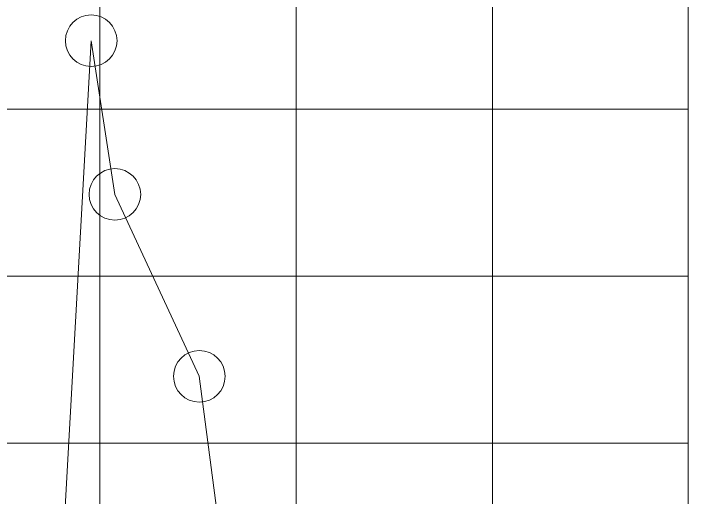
# Model space of a CAD drawing. Header units: inches. Extents: x -211412 to -11687, y -5 to 7052.
# Drawn here: x -210073.21 to -210043.11, y 6801.86 to 6823.46 of the extents above; entities that cross this region are included whole.
import ezdxf

# ---------------------------------------------------------------- set-up
doc = ezdxf.new("R2010")
doc.units = ezdxf.units.IN
doc.header["$MEASUREMENT"] = 0
doc.layers.get('0').update_dxf_attribs({"lineweight": 0})

msp = doc.modelspace()

# ---------------------------------------------------------------- linework, layer by layer
at = {"color": 7}
for p, q in [((-210069.359, 6845.162), (-210069.359, 6672.545)), ((-210060.606, 6845.162), (-210060.606, 6672.545)), ((-210051.854, 6845.162), (-210051.854, 6672.545)), ((-210043.131, 6826.649), (-210043.131, 6724.325)), ((-210311.805, 6804.28), (-210043.11, 6804.28))]:
    msp.add_line(p, q, dxfattribs=at)
for p, q in [((-210077.448, 6684.349), (-210069.743, 6822.247)), ((-210069.743, 6822.247), (-210068.687, 6815.388)), ((-210311.805, 6819.193), (-210043.131, 6819.193)), ((-210068.687, 6815.388), (-210064.923, 6807.269)), ((-210311.805, 6811.736), (-210043.131, 6811.736)), ((-210064.923, 6807.269), (-210057.381, 6749.506))]:
    msp.add_line(p, q)
for centre in [(-210069.743, 6822.247), (-210068.687, 6815.388), (-210064.923, 6807.269)]:
    msp.add_circle(centre, 1.151, dxfattribs=at)

doc.saveas('drawing.dxf')
